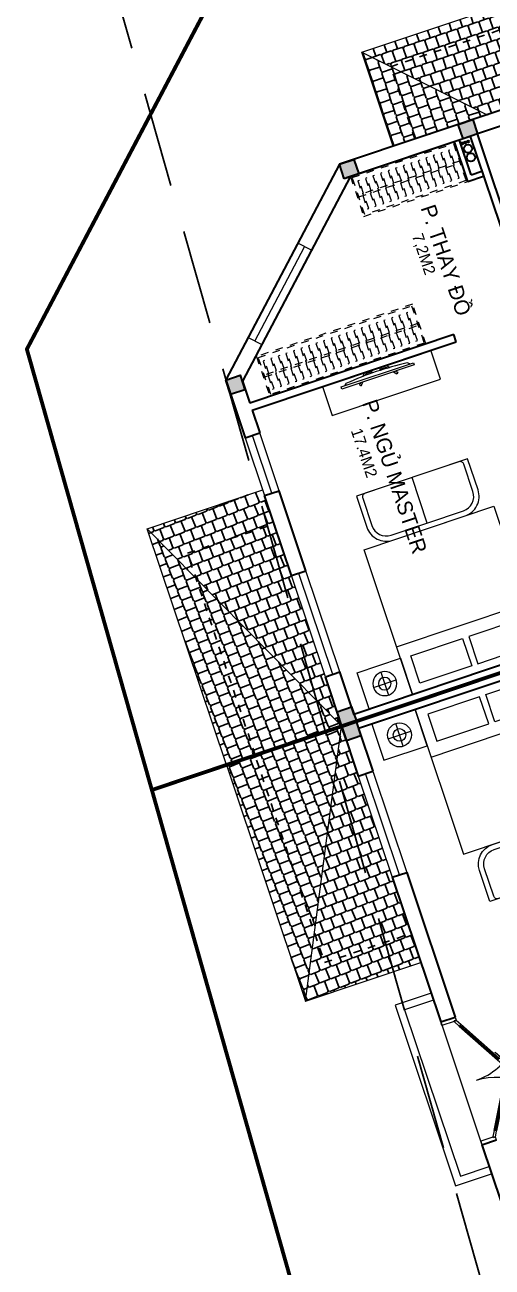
# Model space of a CAD drawing. Header units: metres. Extents: x 568332 to 569219, y 2065964 to 2066430.
# Drawn here: x 568486.99 to 568493.12, y 2066170.59 to 2066186.89 of the extents above; entities that cross this region are included whole.
import ezdxf

# ---------------------------------------------------------------- set-up
doc = ezdxf.new("R2010")
doc.units = ezdxf.units.M
for name, pattern in [('$AUDIT_BAD_LTYPE2', [0]), ('CENTER', [2, 1.25, -0.25, 0.25, -0.25]), ('HIDDEN', [0.375, 0.25, -0.125]), ('X-5M-G-MB PHONGNGU$0$HIDDEN2', [0.1875, 0.125, -0.0625])]:
    doc.linetypes.add(name, pattern=pattern)
doc.layers.get('0').update_dxf_attribs({"linetype": 'CONTINUOUS'})
doc.layers.get('DEFPOINTS').update_dxf_attribs({"linetype": 'CONTINUOUS'})
for name, color, linetype, lineweight in [('-CENTER', 143, 'CENTER', 13), ('-CONCRETE', 1, 'CONTINUOUS', 35), ('-DIM', 9, 'CONTINUOUS', 13), ('-DOOR', 137, 'CONTINUOUS', 9), ('-FURNITURE', 46, 'CONTINUOUS', 9), ('-LINE1', 7, 'CONTINUOUS', 18), ('-WALL', 4, 'CONTINUOUS', 35), ('TEXT25', 2, 'CONTINUOUS', 13)]:
    doc.layers.add(name, color=color, linetype=linetype, lineweight=lineweight)
for name, color, linetype in [('-RANH GIOI LO DAT', 12, 'CONTINUOUS'), ('13. NET HATCH', 252, 'CONTINUOUS'), ('APOLIC', 7, 'CONTINUOUS'), ('RANHGIOI', 2, 'HIDDEN')]:
    doc.layers.add(name, color=color, linetype=linetype)
doc.styles.add('SVN_AVO_thuong', font='')
doc.styles.add('T1', font='', dxfattribs={"height": 200})
doc.styles.get('SVN_AVO_thuong').set_extended_font_data('SVN-Avo')
doc.styles.get('T1').set_extended_font_data('VNgeometric Light')

# ---------------------------------------------------------------- blocks, each defined once
blk = doc.blocks.new('A$C8a974c9c')
for p, q in [((1750.087982669494, 2957.416116623174), (1750.087982669657, 2642.58393779996)), ((1592.671893257969, 2800.000027211493), (1907.504072081182, 2800.000027211652)), ((1342.999452652235, 2500.000027214177), (1342.999452652119, 700.000027214177)), ((1750.087982669345, 242.5839378051005), (1750.087982669549, 557.4161166283138)), ((1592.67189325784, 400.0000272168018), (1907.504072081053, 400.0000272166017))]:
    blk.add_line(p, q)
for points in [[(1999.999452652235, 3100.000027209127), (1500.176512686827, 3100.000027209127), (1500.176512686827, 2500.000027214177), (1999.999452652235, 2500.000027214177)], [(1890.999452652235, 2360.000027214177), (1514.499452652235, 2360.000027214177), (1514.499452652148, 1642.500027214177), (1890.999452652148, 1642.500027214177)], [(1890.99945265209, 840.000027214177), (1514.49945265209, 840.000027214177), (1514.499452652148, 1557.500027214177), (1890.999452652148, 1557.500027214177)], [(1999.999452652119, 100.0000272192265), (1500.17651268671, 100.0000272192265), (1500.17651268671, 700.000027214177), (1999.999452652119, 700.000027214177)]]:
    blk.add_lwpolyline(points, close=True)
blk.add_lwpolyline([(1999.999452652235, 2500.000027214177), (-0.0005473477649502456, 2500.000027214177), (-0.0005473478813655674, 700.000027214177), (1999.999452652119, 700.000027214177), (1999.999452652235, 2500.000027214177)])
for centre, radius in [((1750.087982669561, 2800.000027211581), 157.4160894116067), ((1750.087982669561, 2800.000027211581), 82.41608941160666), ((1750.087982669432, 400.0000272166926), 157.4160894116067), ((1750.087982669432, 400.0000272166926), 82.41608941160666)]:
    blk.add_circle(centre, radius)
blk = doc.blocks.new('*U241')
at = {"linetype": 'X-5M-G-MB PHONGNGU$0$HIDDEN2'}
for points in [[(0, 600.0000000004657), (0, 0), (1570.664919845156, -5.298625621514898e-10), (1570.664919845156, 599.9999999999358)], [(1550.664919845156, 579.9996613718624), (1550.664919845156, 19.99966137186258), (20, 20.00000000046566), (20, 580.0000000004657)], [(1550.664919845156, 286.6991212949446), (1550.664919845156, 313.0991212948514), (20, 313.0991212953813), (19.99999859370291, 286.6991212952417)], [(113.7817614636733, 319.1750910408318), (109.4317788550979, 319.1750910408318), (109.4317788550979, 280.441767644881), (113.7817614636733, 280.441767644881)], [(227.7817614636733, 319.1750910407849), (223.4317788550979, 319.1750910407849), (223.4317788550979, 280.4417676448341), (227.7817614636733, 280.4417676448341)], [(341.7817614636733, 319.175091040738), (337.4317788550979, 319.175091040738), (337.4317788550979, 280.4417676447872), (341.7817614636733, 280.4417676447872)], [(455.7817614636733, 319.1750910406911), (451.4317788550979, 319.1750910406911), (451.4317788550979, 280.4417676447403), (455.7817614636733, 280.4417676447403)], [(569.7817614636733, 319.1750910406442), (565.431778855098, 319.1750910406442), (565.431778855098, 280.4417676446934), (569.7817614636733, 280.4417676446934)], [(683.7817614636733, 319.1750910405973), (679.431778855098, 319.1750910405973), (679.431778855098, 280.4417676446465), (683.7817614636733, 280.4417676446465)], [(797.7817614636733, 319.1750910405504), (793.431778855098, 319.1750910405504), (793.431778855098, 280.4417676445996), (797.7817614636733, 280.4417676445996)], [(911.7817614636733, 319.1750910405035), (907.431778855098, 319.1750910405035), (907.431778855098, 280.4417676445527), (911.7817614636733, 280.4417676445527)], [(1025.781761463673, 319.1750910404566), (1021.431778855098, 319.1750910404566), (1021.431778855098, 280.4417676445057), (1025.781761463673, 280.4417676445057)], [(1139.781761463673, 319.1750910404097), (1135.431778855098, 319.1750910404097), (1135.431778855098, 280.4417676444588), (1139.781761463673, 280.4417676444588)], [(1253.781761463673, 319.1750910403628), (1249.431778855098, 319.1750910403628), (1249.431778855098, 280.4417676444119), (1253.781761463673, 280.4417676444119)], [(1367.781761463673, 319.1750910403159), (1363.431778855098, 319.1750910403159), (1363.431778855098, 280.441767644365), (1367.781761463673, 280.441767644365)], [(1481.781761463673, 319.175091040269), (1477.431778855098, 319.175091040269), (1477.431778855098, 280.4417676443181), (1481.781761463673, 280.4417676443181)]]:
    blk.add_lwpolyline(points, close=True, dxfattribs=at)
for points in [[(122.2409142897814, 313.1103512093413), (122.2409142897814, 515.2497102723445), (100.1765458012815, 515.2497102723445), (100.1765458012815, 313.1103512093413)], [(236.2409142897814, 313.1103512092944), (236.2409142897814, 515.2497102722975), (214.1765458012815, 515.2497102722975), (214.1765458012815, 313.1103512092944)], [(350.2409142897814, 313.1103512092475), (350.2409142897814, 515.2497102722507), (328.1765458012815, 515.2497102722507), (328.1765458012815, 313.1103512092475)], [(464.2409142897814, 313.1103512092006), (464.2409142897814, 515.2497102722037), (442.1765458012815, 515.2497102722037), (442.1765458012815, 313.1103512092006)], [(578.2409142897814, 313.1103512091537), (578.2409142897814, 515.2497102721569), (556.1765458012815, 515.2497102721569), (556.1765458012815, 313.1103512091537)], [(692.2409142897814, 313.1103512091068), (692.2409142897814, 515.24971027211), (670.1765458012815, 515.24971027211), (670.1765458012815, 313.1103512091068)], [(806.2409142897814, 313.1103512090599), (806.2409142897814, 515.249710272063), (784.1765458012815, 515.249710272063), (784.1765458012815, 313.1103512090599)], [(920.2409142897814, 313.110351209013), (920.2409142897814, 515.2497102720162), (898.1765458012815, 515.2497102720162), (898.1765458012815, 313.110351209013)], [(1034.240914289781, 313.1103512089661), (1034.240914289781, 515.2497102719692), (1012.176545801281, 515.2497102719692), (1012.176545801281, 313.1103512089661)], [(1148.240914289781, 313.1103512089192), (1148.240914289781, 515.2497102719224), (1126.176545801281, 515.2497102719224), (1126.176545801281, 313.1103512089192)], [(1262.240914289781, 313.1103512088723), (1262.240914289781, 515.2497102718754), (1240.176545801281, 515.2497102718754), (1240.176545801281, 313.1103512088723)], [(1376.240914289781, 313.1103512088254), (1376.240914289781, 515.2497102718285), (1354.176545801281, 515.2497102718285), (1354.176545801281, 313.1103512088254)], [(1490.240914289781, 313.1103512087785), (1490.240914289781, 515.2497102717816), (1468.176545801281, 515.2497102717816), (1468.176545801281, 313.1103512087785)], [(100.1765458012815, 286.7103512094345), (100.1765458012815, 92.0852110228024), (122.2409142897814, 92.0852110228024), (122.2409142897814, 286.7103512094345)], [(214.1765458012815, 286.7103512093876), (214.1765458012815, 92.08521102275549), (236.2409142897814, 92.08521102275549), (236.2409142897814, 286.7103512093876)], [(328.1765458012815, 286.7103512093407), (328.1765458012815, 92.08521102270858), (350.2409142897814, 92.08521102270858), (350.2409142897814, 286.7103512093407)], [(442.1765458012815, 286.7103512092938), (442.1765458012815, 92.08521102266168), (464.2409142897814, 92.08521102266168), (464.2409142897814, 286.7103512092938)], [(556.1765458012815, 286.7103512092469), (556.1765458012815, 92.08521102261477), (578.2409142897814, 92.08521102261477), (578.2409142897814, 286.7103512092469)], [(670.1765458012815, 286.7103512092), (670.1765458012815, 92.08521102256786), (692.2409142897814, 92.08521102256786), (692.2409142897814, 286.7103512092)], [(784.1765458012815, 286.7103512091531), (784.1765458012815, 92.08521102252095), (806.2409142897814, 92.08521102252095), (806.2409142897814, 286.7103512091531)], [(898.1765458012815, 286.7103512091062), (898.1765458012815, 92.08521102247404), (920.2409142897814, 92.08521102247404), (920.2409142897814, 286.7103512091062)], [(1012.176545801281, 286.7103512090592), (1012.176545801281, 92.08521102242715), (1034.240914289781, 92.08521102242715), (1034.240914289781, 286.7103512090592)], [(1126.176545801281, 286.7103512090123), (1126.176545801281, 92.08521102238024), (1148.240914289781, 92.08521102238024), (1148.240914289781, 286.7103512090123)], [(1240.176545801281, 286.7103512089654), (1240.176545801281, 92.08521102233333), (1262.240914289781, 92.08521102233333), (1262.240914289781, 286.7103512089654)], [(1354.176545801281, 286.7103512089186), (1354.176545801281, 92.08521102228642), (1376.240914289781, 92.08521102228642), (1376.240914289781, 286.7103512089186)], [(1468.176545801281, 286.7103512088717), (1468.176545801281, 92.0852110222395), (1490.240914289781, 92.0852110222395), (1490.240914289781, 286.7103512088717)]]:
    blk.add_lwpolyline(points, dxfattribs=at)
blk = doc.blocks.new('*U242')
at = {"linetype": 'X-5M-G-MB PHONGNGU$0$HIDDEN2'}
for points in [[(0, 600.0000000004657), (0, 0), (2357.32745264038, -8.535487752361334e-10), (2357.32745264038, 599.9999999996121)], [(2337.32745264038, 579.9996613715388), (2337.32745264038, 19.9996613715389), (20, 20.00000000046566), (20, 580.0000000004657)], [(2337.32745264038, 286.699121294621), (2337.32745264038, 313.0991212945278), (20, 313.0991212953813), (19.99999859370291, 286.6991212952417)], [(113.7817614636733, 319.1750910408318), (109.4317788550979, 319.1750910408318), (109.4317788550979, 280.441767644881), (113.7817614636733, 280.441767644881)], [(227.7817614636733, 319.1750910407849), (223.4317788550979, 319.1750910407849), (223.4317788550979, 280.4417676448341), (227.7817614636733, 280.4417676448341)], [(341.7817614636733, 319.175091040738), (337.4317788550979, 319.175091040738), (337.4317788550979, 280.4417676447872), (341.7817614636733, 280.4417676447872)], [(455.7817614636733, 319.1750910406911), (451.4317788550979, 319.1750910406911), (451.4317788550979, 280.4417676447403), (455.7817614636733, 280.4417676447403)], [(569.7817614636733, 319.1750910406442), (565.431778855098, 319.1750910406442), (565.431778855098, 280.4417676446934), (569.7817614636733, 280.4417676446934)], [(683.7817614636733, 319.1750910405973), (679.431778855098, 319.1750910405973), (679.431778855098, 280.4417676446465), (683.7817614636733, 280.4417676446465)], [(797.7817614636733, 319.1750910405504), (793.431778855098, 319.1750910405504), (793.431778855098, 280.4417676445996), (797.7817614636733, 280.4417676445996)], [(911.7817614636733, 319.1750910405035), (907.431778855098, 319.1750910405035), (907.431778855098, 280.4417676445527), (911.7817614636733, 280.4417676445527)], [(1025.781761463673, 319.1750910404566), (1021.431778855098, 319.1750910404566), (1021.431778855098, 280.4417676445057), (1025.781761463673, 280.4417676445057)], [(1139.781761463673, 319.1750910404097), (1135.431778855098, 319.1750910404097), (1135.431778855098, 280.4417676444588), (1139.781761463673, 280.4417676444588)], [(1253.781761463673, 319.1750910403628), (1249.431778855098, 319.1750910403628), (1249.431778855098, 280.4417676444119), (1253.781761463673, 280.4417676444119)], [(1367.781761463673, 319.1750910403159), (1363.431778855098, 319.1750910403159), (1363.431778855098, 280.441767644365), (1367.781761463673, 280.441767644365)], [(1481.781761463673, 319.175091040269), (1477.431778855098, 319.175091040269), (1477.431778855098, 280.4417676443181), (1481.781761463673, 280.4417676443181)], [(1595.781761463673, 319.175091040222), (1591.431778855098, 319.175091040222), (1591.431778855098, 280.4417676442712), (1595.781761463673, 280.4417676442712)], [(1709.781761463673, 319.1750910401751), (1705.431778855098, 319.1750910401751), (1705.431778855098, 280.4417676442243), (1709.781761463673, 280.4417676442243)], [(1823.781761463673, 319.1750910401282), (1819.431778855098, 319.1750910401282), (1819.431778855098, 280.4417676441774), (1823.781761463673, 280.4417676441774)], [(1937.781761463673, 319.1750910400813), (1933.431778855098, 319.1750910400813), (1933.431778855098, 280.4417676441305), (1937.781761463673, 280.4417676441305)], [(2051.781761463673, 319.1750910400344), (2047.431778855098, 319.1750910400344), (2047.431778855098, 280.4417676440836), (2051.781761463673, 280.4417676440836)], [(2165.781761463673, 319.1750910399875), (2161.431778855098, 319.1750910399875), (2161.431778855098, 280.4417676440366), (2165.781761463673, 280.4417676440366)], [(2279.781761463673, 319.1750910399406), (2275.431778855098, 319.1750910399406), (2275.431778855098, 280.4417676439897), (2279.781761463673, 280.4417676439897)]]:
    blk.add_lwpolyline(points, close=True, dxfattribs=at)
for points in [[(122.2409142897814, 313.1103512093413), (122.2409142897814, 515.2497102723445), (100.1765458012815, 515.2497102723445), (100.1765458012815, 313.1103512093413)], [(236.2409142897814, 313.1103512092944), (236.2409142897814, 515.2497102722975), (214.1765458012815, 515.2497102722975), (214.1765458012815, 313.1103512092944)], [(350.2409142897814, 313.1103512092475), (350.2409142897814, 515.2497102722507), (328.1765458012815, 515.2497102722507), (328.1765458012815, 313.1103512092475)], [(464.2409142897814, 313.1103512092006), (464.2409142897814, 515.2497102722037), (442.1765458012815, 515.2497102722037), (442.1765458012815, 313.1103512092006)], [(578.2409142897814, 313.1103512091537), (578.2409142897814, 515.2497102721569), (556.1765458012815, 515.2497102721569), (556.1765458012815, 313.1103512091537)], [(692.2409142897814, 313.1103512091068), (692.2409142897814, 515.24971027211), (670.1765458012815, 515.24971027211), (670.1765458012815, 313.1103512091068)], [(806.2409142897814, 313.1103512090599), (806.2409142897814, 515.249710272063), (784.1765458012815, 515.249710272063), (784.1765458012815, 313.1103512090599)], [(920.2409142897814, 313.110351209013), (920.2409142897814, 515.2497102720162), (898.1765458012815, 515.2497102720162), (898.1765458012815, 313.110351209013)], [(1034.240914289781, 313.1103512089661), (1034.240914289781, 515.2497102719692), (1012.176545801281, 515.2497102719692), (1012.176545801281, 313.1103512089661)], [(1148.240914289781, 313.1103512089192), (1148.240914289781, 515.2497102719224), (1126.176545801281, 515.2497102719224), (1126.176545801281, 313.1103512089192)], [(1262.240914289781, 313.1103512088723), (1262.240914289781, 515.2497102718754), (1240.176545801281, 515.2497102718754), (1240.176545801281, 313.1103512088723)], [(1376.240914289781, 313.1103512088254), (1376.240914289781, 515.2497102718285), (1354.176545801281, 515.2497102718285), (1354.176545801281, 313.1103512088254)], [(1490.240914289781, 313.1103512087785), (1490.240914289781, 515.2497102717816), (1468.176545801281, 515.2497102717816), (1468.176545801281, 313.1103512087785)], [(1604.240914289781, 313.1103512087315), (1604.240914289781, 515.2497102717347), (1582.176545801281, 515.2497102717347), (1582.176545801281, 313.1103512087315)], [(1718.240914289781, 313.1103512086846), (1718.240914289781, 515.2497102716878), (1696.176545801281, 515.2497102716878), (1696.176545801281, 313.1103512086846)], [(1832.240914289781, 313.1103512086377), (1832.240914289781, 515.2497102716409), (1810.176545801281, 515.2497102716409), (1810.176545801281, 313.1103512086377)], [(1946.240914289781, 313.1103512085908), (1946.240914289781, 515.2497102715939), (1924.176545801281, 515.2497102715939), (1924.176545801281, 313.1103512085908)], [(2060.240914289781, 313.1103512085439), (2060.240914289781, 515.2497102715471), (2038.176545801281, 515.2497102715471), (2038.176545801281, 313.1103512085439)], [(2174.240914289781, 313.110351208497), (2174.240914289781, 515.2497102715001), (2152.176545801281, 515.2497102715001), (2152.176545801281, 313.110351208497)], [(2288.240914289781, 313.1103512084501), (2288.240914289781, 515.2497102714533), (2266.176545801281, 515.2497102714533), (2266.176545801281, 313.1103512084501)], [(100.1765458012815, 286.7103512094345), (100.1765458012815, 92.0852110228024), (122.2409142897814, 92.0852110228024), (122.2409142897814, 286.7103512094345)], [(214.1765458012815, 286.7103512093876), (214.1765458012815, 92.08521102275549), (236.2409142897814, 92.08521102275549), (236.2409142897814, 286.7103512093876)], [(328.1765458012815, 286.7103512093407), (328.1765458012815, 92.08521102270858), (350.2409142897814, 92.08521102270858), (350.2409142897814, 286.7103512093407)], [(442.1765458012815, 286.7103512092938), (442.1765458012815, 92.08521102266168), (464.2409142897814, 92.08521102266168), (464.2409142897814, 286.7103512092938)], [(556.1765458012815, 286.7103512092469), (556.1765458012815, 92.08521102261477), (578.2409142897814, 92.08521102261477), (578.2409142897814, 286.7103512092469)], [(670.1765458012815, 286.7103512092), (670.1765458012815, 92.08521102256786), (692.2409142897814, 92.08521102256786), (692.2409142897814, 286.7103512092)], [(784.1765458012815, 286.7103512091531), (784.1765458012815, 92.08521102252095), (806.2409142897814, 92.08521102252095), (806.2409142897814, 286.7103512091531)], [(898.1765458012815, 286.7103512091062), (898.1765458012815, 92.08521102247404), (920.2409142897814, 92.08521102247404), (920.2409142897814, 286.7103512091062)], [(1012.176545801281, 286.7103512090592), (1012.176545801281, 92.08521102242715), (1034.240914289781, 92.08521102242715), (1034.240914289781, 286.7103512090592)], [(1126.176545801281, 286.7103512090123), (1126.176545801281, 92.08521102238024), (1148.240914289781, 92.08521102238024), (1148.240914289781, 286.7103512090123)], [(1240.176545801281, 286.7103512089654), (1240.176545801281, 92.08521102233333), (1262.240914289781, 92.08521102233333), (1262.240914289781, 286.7103512089654)], [(1354.176545801281, 286.7103512089186), (1354.176545801281, 92.08521102228642), (1376.240914289781, 92.08521102228642), (1376.240914289781, 286.7103512089186)], [(1468.176545801281, 286.7103512088717), (1468.176545801281, 92.0852110222395), (1490.240914289781, 92.0852110222395), (1490.240914289781, 286.7103512088717)], [(1582.176545801281, 286.7103512088247), (1582.176545801281, 92.0852110221926), (1604.240914289781, 92.0852110221926), (1604.240914289781, 286.7103512088247)], [(1696.176545801281, 286.7103512087778), (1696.176545801281, 92.0852110221457), (1718.240914289781, 92.0852110221457), (1718.240914289781, 286.7103512087778)], [(1810.176545801281, 286.7103512087309), (1810.176545801281, 92.08521102209879), (1832.240914289781, 92.08521102209879), (1832.240914289781, 286.7103512087309)], [(1924.176545801281, 286.710351208684), (1924.176545801281, 92.08521102205188), (1946.240914289781, 92.08521102205188), (1946.240914289781, 286.710351208684)], [(2038.176545801281, 286.7103512086371), (2038.176545801281, 92.08521102200497), (2060.240914289781, 92.08521102200497), (2060.240914289781, 286.7103512086371)], [(2152.176545801281, 286.7103512085902), (2152.176545801281, 92.08521102195806), (2174.240914289781, 92.08521102195806), (2174.240914289781, 286.7103512085902)], [(2266.176545801281, 286.7103512085433), (2266.176545801281, 92.08521102191116), (2288.240914289781, 92.08521102191116), (2288.240914289781, 286.7103512085433)]]:
    blk.add_lwpolyline(points, dxfattribs=at)
blk = doc.blocks.new('A$C5C575821')
at = {"layer": '-CONCRETE'}
h = blk.add_hatch(color=256, dxfattribs=at)
h.dxf.hatch_style = 1
h.paths.add_polyline_path([(-0.00237559899687767, 200.0000000000146), (-0.00237559899687767, 1.455191522836685e-11), (199.9976244010031, 1.455191522836685e-11), (199.9976244010031, 200.0000000000146)])
blk.add_lwpolyline([(-0.00237559899687767, 1.455191522836685e-11), (199.9976244010031, 1.455191522836685e-11), (199.9976244010031, 200.0000000000146), (-0.00237559899687767, 200.0000000000146)], close=True, dxfattribs=at)
blk = doc.blocks.new('XR.MB.LM123$0$tvi 1')
blk.add_lwpolyline([(28.54445810673496, -2.291926648467779e-10), (28.54445810673496, -999.9999999999964), (-7.275957614183426e-12, -1000), (0, 0)], close=True)
for points in [[(28.54445810680045, -50.31958968611434), (52.37372755713295, -80.86315460130209)], [(-24.09820395050338, -235.5599978379832), (-39.09879504836863, -251.7939635238108)], [(0, -284.7849796677438), (-39.09879504836863, -251.7939635238108)], [(0, -255.9952397129928), (-24.09820395050338, -235.5599978379832)], [(69.66229681991535, -315.0836646851385), (111.1934016081432, -350.2927865858655), (111.193401608034, -649.712917566063), (69.68611289083492, -684.9110379843005)], [(89.09002233762294, -445.7449799550195), (89.09002233762294, -359.9578938602899), (70.91298945683957, -344.6203678706661)], [(89.09002233762294, -445.7449799550195), (73.49991829216015, -445.7449799550232)], [(89.09002233768115, -554.2550200447404), (89.09002233773936, -640.0421061392371), (70.91298945678864, -655.3796321293303)], [(89.09002233768115, -554.2550200447404), (73.49991829216015, -554.2550200447404)], [(0, -715.2150203320198), (-39.09879504836863, -748.2060364759491)], [(-24.09820395050338, -764.4400021620095), (-39.09879504836863, -748.2060364759491)], [(0, -744.004760287), (-24.09820395050338, -764.4400021620095)], [(28.54445810674224, -949.680410313882), (52.37372755713295, -919.1368453984578)]]:
    blk.add_lwpolyline(points)
blk.add_arc((-4025.16618952866, -499.9999999999964), 4099.025185406737, 354.1310878512652, 5.868912148527433)
blk = doc.blocks.new('A$C424D5770')
at = {"layer": '-FURNITURE'}
blk.add_line((70.00063380098436, 769.8614636488492), (700.0012267573038, 769.861463410547), dxfattribs=at)
for points in [[(0.0006336262740660459, 269.9992703502066), (0.0006339756946545094, 1269.723656995484, -0.414213562383414), (270.0006340710097, 1539.7236569097), (700.0012270177831, 1539.723656726594), (700.0012264967954, -0.0007299187273019925), (270.0006335285434, -0.0007297355768969283, -0.4142135623627453)], [(70.00063362627407, 269.9992703279713), (70.00063397569465, 1269.723656973249, -0.4142135623834242), (270.0006340463005, 1469.7236569097), (650.001226997294, 1469.723656750852, -0.4142135623627659), (700.0012269796571, 1419.723656734961), (700.0012265349214, 119.9992700896546, -0.4142135623834403), (650.0012265172554, 69.99927010554529), (270.0006335556682, 69.9992702644231, -0.4142135623627457)]]:
    blk.add_lwpolyline(points, format="xyb", close=True, dxfattribs=at)
blk = doc.blocks.new('A$C4D045CFB')
at = {"layer": '13. NET HATCH'}
h = blk.add_hatch(dxfattribs=at)
h.set_pattern_fill('MAIGO-12', color=256, scale=300, angle=180)
h.set_pattern_definition([(180, (-90, 1.102182119232618e-14), (-75.00000000000001, -150), [120, -30, 120, -30]), (270, (-75, -14.99999999999999), (74.99999999999997, -150), [135, -165]), (225, (-60, 7.34788079488412e-15), (-75.00000000142688, -150.0000000028537), [21.213203436, -403.0508652]), (315, (-90, 1.102182119232618e-14), (75.00000000142684, -150.0000000028537), [21.213203436, -403.0508652])])
h.paths.add_polyline_path([(1299.999119955668, 6100.494044825784), (1299.953723877203, 5215.284894083044), (1299.999119955668, 5229.592269479996), (1299.999119955668, 4500.000660992693), (-0.0008800443320069462, 6100.494044825784)])
h = blk.add_hatch(dxfattribs=at)
h.set_pattern_fill('MAIGO-12', color=256, scale=300, angle=270)
h.set_pattern_definition([(270, (-1.653273178848927e-14, -90), (150, -75.00000000000003), [120, -30, 120, -30]), (0, (14.99999999999999, -75), (150, 74.99999999999996), [135, -165]), (315, (-1.102182119232618e-14, -60), (150.0000000028537, -75.0000000014269), [21.213203436, -403.0508652]), (45, (-1.653273178848927e-14, -90), (150.0000000028537, 75.00000000142683), [21.213203436, -403.0508652])])
h.paths.add_polyline_path([(-0.0008800443320069462, 6100.494044825784), (1299.999119955668, 4500.000660992693), (1299.999119955668, 1300.000660992693), (-0.0008800443320069462, 0.000660992693156004)])
h = blk.add_hatch(dxfattribs=at)
h.set_pattern_fill('MAIGO-12', color=256, scale=300)
h.set_pattern_definition([(0, (90, 0), (75, 150), [120, -30, 120, -30]), (90, (75, 15), (-74.99999999999999, 150), [135, -165]), (45, (60, 0), (75.00000000142687, 150.0000000028537), [21.213203436, -403.0508652]), (135, (90, 0), (-75.00000000142686, 150.0000000028537), [21.213203436, -403.0508652])])
h.paths.add_polyline_path([(1299.999119955668, 1300.000660992693), (1299.999119955668, 0.000660992693156004), (-0.0008800443320069462, 0.000660992693156004)])
at = {"layer": '-LINE1'}
for p, q in [((-0.0008800443320069462, 0.000660992693156004), (-0.0008800443320069462, 6100.494044825784)), ((-0.0008800443320069462, 6100.494044825784), (1299.999119955668, 6100.494044825784)), ((-0.0008800443320069462, 6100.494044825784), (1299.999119955668, 4500.000660992693)), ((-0.0008800443320069462, 0.000660992693156004), (1299.999119955668, 1300.000660992693)), ((1299.999119955668, 0.000660992693156004), (-0.0008800443320069462, 0.000660992693156004))]:
    blk.add_line(p, q, dxfattribs=at)
at = {"layer": 'DEFPOINTS', "linetype": 'HIDDEN', "ltscale": 5}
blk.add_lwpolyline([(1299.999119955668, 300.0006609926932), (299.999119955668, 300.0006609926932), (299.999119955668, 5800.494044825784), (1299.999119955668, 5800.494044825784)], close=True, dxfattribs=at)
blk = doc.blocks.new('M25-T3')
at = {"layer": '13. NET HATCH'}
h = blk.add_hatch(dxfattribs=at)
h.set_pattern_fill('MAIGO-12', color=256, scale=300, angle=92.70386424684352)
h.set_pattern_definition([(92.7038642468434, (-64468.94611238764, -208951.8089921046), (-153.371040814745, 67.84042923951627), [119.9999999999999, -29.99999999999998, 119.9999999999999, -29.99999999999998]), (182.7038642468435, (-64483.22180552897, -208967.4998998328), (-146.29496788046, -81.99257510808624), [134.9999999999997, -164.9999999999997]), (137.7038642468435, (-64467.53089780075, -208981.7755929741), (-153.3710408176629, 67.84042924080693), [21.213203436, -403.0508652]), (227.7038642468435, (-64468.94611238764, -208951.8089921046), (-146.2949678832432, -81.99257510964614), [21.213203436, -403.0508652])])
h.paths.add_polyline_path([(200815.1964532387, -566059.440453903), (201796.5930669846, -566059.4404539083), (204084.4365244372, -566059.440453921), (202297.8646483751, -566933.8067304381), (200815.1964532298, -567659.4404539021)])
h = blk.add_hatch(dxfattribs=at)
h.set_pattern_fill('MAIGO-12', color=256, scale=300, angle=2.703864246843521)
h.set_pattern_definition([(2.703864246843521, (-64374.80066601851, -209037.4631509526), (67.84042923951625, 153.371040814745), [120, -30, 120, -30]), (92.7038642468434, (-64390.49157374667, -209023.1874578112), (-81.99257510808626, 146.29496788046), [134.9999999999999, -164.9999999999999]), (47.70386424684352, (-64404.767266888, -209038.8783655394), (67.84042924080691, 153.3710408176629), [21.213203436, -403.0508652]), (137.7038642468435, (-64374.80066601851, -209037.4631509526), (-81.99257510964615, 146.2949678832432), [21.213203436, -403.0508652])])
h.paths.add_polyline_path([(202176.3268004844, -566993.2886572748), (202972.5298529505, -566603.6183402841), (203723.1329589747, -566236.2651263612), (204084.4341354074, -566059.440453921), (204084.4341354074, -567659.4404539207), (200815.1964532298, -567659.4404539024)])
at = {"layer": '-CONCRETE'}
for centre, radius in [((197337.3698317186, -562047.591322486, 5.66516857499076e-09), 13), ((197337.3698317186, -562089.3407405021, 5.66516857499076e-09), 13), ((197427.8666398163, -562078.41808046, 5.66516857499076e-09), 55), ((197548.7090900215, -562078.41808046, 5.66516857499076e-09), 55), ((197337.3698317186, -562127.6107274517, 5.66516857499076e-09), 13)]:
    blk.add_circle(centre, radius, dxfattribs=at)
at = {"layer": '-DOOR'}
for points in [[(199003.2536808565, -565465.9991703881), (198036.9986232157, -564452.9092614541), (197892.2714933684, -564590.9456982596), (198858.5265510091, -565604.0356071936)], [(200893.8381640707, -565859.4404539047), (200093.5265510091, -565859.4404539168), (200093.526551008, -566059.440453916), (200893.8381640695, -566059.440453904)]]:
    blk.add_lwpolyline(points, close=True, dxfattribs=at)
for points in [[(198930.8901159327, -565535.0173887908), (197964.6350582917, -564521.9274798571)], [(200893.8381640701, -565959.4404539044), (200093.5265510086, -565959.4404539168)], [(203399.8152948224, -565859.4404539175), (201999.8152948224, -565859.44045391)], [(201999.8152948219, -565959.4404539093), (203399.8152948219, -565959.4404539174)], [(203399.8152948213, -566059.4404539173), (201999.8152948213, -566059.440453921)]]:
    blk.add_lwpolyline(points, dxfattribs=at)
at = {"layer": '-FURNITURE'}
blk.add_lwpolyline([(200179.9702115522, -564883.4209296331), (200179.9702110439, -563381.8057117444), (199779.9696180876, -563381.8057118147), (199779.9696185958, -564883.4209297032)], close=True, dxfattribs=at)
at = {"layer": '-LINE1'}
for p, q in [((195784.3074651501, -562999.2145173597), (195784.3074651501, -556898.7211335266)), ((195784.3074651501, -562999.2145173597), (197084.3074651501, -561699.2145173599)), ((197084.3074651501, -562999.2145173597), (195784.3074651501, -562999.2145173597)), ((200815.1964532298, -567659.4404539021), (200815.1964532387, -566059.4404539028)), ((204084.4341354074, -566059.440453921), (204084.4341354074, -567659.4404539207)), ((204084.4341354074, -567659.4404539207), (200815.1964532298, -567659.4404539021))]:
    blk.add_line(p, q, dxfattribs=at)
blk.add_lwpolyline([(200815.1964532298, -567659.4404539021), (204084.4341354074, -566059.4404539191)], dxfattribs=at)
at = {"layer": '-RANH GIOI LO DAT', "linetype": 'HIDDEN', "ltscale": 10, "const_width": 50}
blk.add_lwpolyline([(193084.434136099, -549698.7211336258), (193084.434136312, -563172.8749441393), (198078.8676139492, -568408.7440416755), (204084.4341360729, -568692.3653100221), (204084.4341364033, -549698.7211336258)], close=True, dxfattribs=at)
at = {"layer": '-WALL'}
for p, q in [((204084.4341354074, -566059.440453921), (204084.4341364032, -551698.7211335266)), ((197084.434137004, -561398.5569556693), (197084.4341370041, -563743.9520760286)), ((197284.4341370041, -561398.5569556693), (197284.4341370041, -561898.5569556693)), ((198800.5711727392, -561898.5569556693), (197284.4341370041, -561898.5569556693)), ((197284.4341370037, -561998.5569556693), (197284.434137004, -563712.0710458928)), ((197284.4341370037, -561998.5569556693), (198800.5711727393, -561998.5569556693)), ((197764.4341369982, -562148.5569556735), (197764.4341369982, -561998.5569556735)), ((197834.4341369982, -562218.5569556735), (197834.4341369982, -561998.5569556737)), ((203984.4365244372, -565859.440453921), (203984.4341364032, -561998.5569556693)), ((197764.4341369982, -562148.5569556735), (197284.4341370037, -562148.5569556735)), ((197834.4341369982, -562218.5569556735), (197284.4341370037, -562218.5569556735)), ((199779.969618122, -563032.2217380587), (199679.969618122, -563032.2217380587)), ((199679.969618122, -563032.2217380587), (199679.9696181219, -565859.1282393131)), ((199779.9696181218, -565859.2037342642), (199779.9696181219, -563032.2217380587)), ((201999.8152948224, -565859.44045391), (200893.8381640707, -565859.4404539044)), ((203993.7679612695, -565859.4404539205), (203399.8152948224, -565859.4404539175)), ((201999.8152948213, -566059.4404539093), (200893.8381640695, -566059.440453904)), ((204084.4341364044, -566059.440453921), (203399.8152948213, -566059.4404539173))]:
    blk.add_line(p, q, dxfattribs=at)
for points in [[(197284.4341379936, -561998.5569556691), (197284.4341379934, -563663.8676106262), (199377.991068301, -565858.900260755), (199679.9696181219, -565859.1282393131)], [(197084.434137004, -563743.9520734178), (199292.8781643649, -566059.4404539163), (200093.5265510091, -566059.4404539163)], [(199779.9696181218, -565859.2037342642), (200093.5265510091, -565859.440453917)], [(200093.526551008, -566059.440453916), (200093.5265510091, -565859.440453917)], [(200893.8381640696, -566059.4404539037), (200893.8381640707, -565859.4404539047)], [(201999.8152948213, -566059.4404539093), (201999.8152948224, -565859.4404539096)], [(203399.8152948213, -566059.4404539173), (203399.8152948224, -565859.4404539175)]]:
    blk.add_lwpolyline(points, dxfattribs=at)
at = {"layer": 'DEFPOINTS', "linetype": 'HIDDEN', "ltscale": 5}
for p, q in [((201287.9481790325, -567259.4404539049), (201287.9481790392, -566059.4404539057)), ((204084.4341354074, -567259.4404539207), (201287.9481790326, -567259.4404539049))]:
    blk.add_line(p, q, dxfattribs=at)
blk.add_lwpolyline([(197084.3074651501, -562699.2145173599), (196084.3074651501, -562699.2145173599), (196084.3074651501, -557198.7211335266), (197084.3074651501, -557198.7211335266)], close=True, dxfattribs=at)
at = {"layer": '-DIM', "xscale": -1}
blk.add_blockref('A$C424D5770', (201984.4347702041, -564918.4184193423), dxfattribs=at)
at = {"layer": '-FURNITURE', "extrusion": (0, 0, -1), "xscale": -0.916666666665974, "yscale": 0.916666666665974, "zscale": -0.916666666665974, "rotation": 90}
for name, p in [('*U241', (-197284.4341369982, -562218.5569556735)), ('*U242', (-199129.9696181219, -563418.3188107853))]:
    blk.add_blockref(name, p, dxfattribs=at)
at = {"layer": '-FURNITURE', "xscale": -1, "rotation": 180}
blk.add_blockref('A$C8a974c9c', (201984.434683751, -562548.5569284551), dxfattribs=at)
at = {"layer": '-FURNITURE', "extrusion": (0, 0, -1), "xscale": -1, "rotation": 180.0036897224083}
blk.add_blockref('XR.MB.LM123$0$tvi 1', (-199891.1601839904, -564651.667904157), dxfattribs=at)
at = {"layer": '-WALL'}
blk.add_blockref('A$C4D045CFB', (195784.3083451944, -562999.2151783524), dxfattribs=at)
at = {"layer": '-WALL', "xscale": -1}
for p in [(197284.4317613992, -562098.5569556749), (197284.4317604101, -563743.9520750795), (199493.5241744207, -566062.0112100104), (204084.4341488382, -566059.440453921)]:
    blk.add_blockref('A$C5C575821', p, dxfattribs=at)
at = {"layer": 'TEXT25'}
for s, height, rotation, style, p in [('P. THAY ĐỒ', 200, 1.005123984043621e-08, 'SVN_AVO_thuong', (197964.5401006278, -562917.8400351112)), ('7,2M2', 150, 359.9999999899487, 'T1', (198275.6460342382, -563142.8534971272)), ('P. NGỦ MASTER', 200, 1.005123984043621e-08, 'SVN_AVO_thuong', (200145.8344679943, -564460.0652278858)), ('17.4M2', 150, 359.9999999899487, 'T1', (200443.858858457, -564715.7815917957))]:
    blk.add_text(s, height=height, rotation=rotation, dxfattribs=dict(at, style=style)).set_placement(p)
blk = doc.blocks.new('*U236')
at = {"ltscale": 0.3}
for points in [[(1072.650000000008, 0, 0.4142135623730951), (50, 1022.650000000007, 0.4142135623730951)], [(1072.650000000008, 0, -0.4142135623730951), (2040.999999999975, 968.3499999999674, -0.4142135623730951)]]:
    blk.add_lwpolyline(points, format="xyb", dxfattribs=at)
for points in [[(851.5549456558338, 462.7779636446716), (136.6025403784439, 50.00000000000001)], [(849.0383388017187, 461.3250000000038), (869.0383388017187, 426.6839838486262), (955.6408791801625, 476.6839838486263), (935.6408791801625, 511.3250000000038), (849.0383388017187, 461.3250000000038)], [(1288.986840623786, 434.1749999999836), (1268.986840623786, 399.5339838486062), (1182.384300245342, 449.5339838486062), (1202.384300245342, 484.1749999999836), (1288.986840623786, 434.1749999999836)], [(1286.470233769671, 435.6279636446514), (1954.397459621531, 50)], [(136.6025403784439, 50.00000000000001), (156.6025403784439, 15.35898384862247), (70, -34.64101615137755), (50, 0), (136.6025403784439, 50.00000000000001)], [(1954.397459621531, 50), (1934.397459621531, 15.35898384862253), (2020.999999999975, -34.64101615137747), (2040.999999999975, 0), (1954.397459621531, 50)]]:
    blk.add_lwpolyline(points)
for points in [[(743.5512405761258, 433.0652498935575), (890.4458856017206, 517.8749127415991), (904.5808294097276, 493.392471904), (880.0983885721537, 479.2575280960076), (868.790433525751, 498.8434807660818), (746.3782293377301, 428.1687617260326)], [(0, 0), (50, 0), (50, -40), (60, -40), (60, -245.9999999543969), (0, -245.9999999543969)], [(2090.999999999975, 0), (2040.999999999975, 0), (2040.999999999975, -40), (2030.999999999975, -40), (2030.999999999975, -245.9999999543969), (2090.999999999975, -245.9999999543969)]]:
    blk.add_lwpolyline(points, close=True)
at = {"layer": 'APOLIC', "linetype": '$AUDIT_BAD_LTYPE2'}
for p, q in [((146.6025403784439, 32.67949192431124), (859.0383388017187, 444.0044919243149)), ((869.0383388017187, 426.6839838486262), (156.6025403784439, 15.35898384862247)), ((1944.397459621531, 32.67949192431115), (1278.986840623786, 416.8544919242948)), ((1268.986840623786, 399.5339838486062), (1934.397459621531, 15.35898384862253))]:
    blk.add_line(p, q, dxfattribs=at)
blk = doc.blocks.new('M24-T3')
at = {"layer": '13. NET HATCH'}
h = blk.add_hatch(dxfattribs=at)
h.set_pattern_fill('MAIGO-12', color=256, scale=300, angle=2.703864246526483)
h.set_pattern_definition([(2.703864246526485, (-66322.82072394682, -11718.24880204949), (67.84042924036491, 153.3710408143696), [120, -30, 120, -30]), (92.70386424652642, (-66338.51163167492, -11703.97310890805), (-81.99257510727676, 146.2949678809137), [134.9999999999999, -164.9999999999999]), (47.70386424652648, (-66352.78732481637, -11719.66401663615), (67.84042924165557, 153.3710408172875), [21.213203436, -403.0508652]), (137.7038642465265, (-66322.82072394682, -11718.24880204949), (-81.99257510883666, 146.294967883697), [21.213203436, -403.0508652])])
h.paths.add_polyline_path([(199691.1001950236, -501202.6589931906), (198745.8341769908, -500740.0198892718), (198417.668350487, -500574.838307259), (198408.3345256756, -502168.1766117896), (201677.460753203, -502174.8383069121), (200460.712642987, -501579.3284243327)])
h = blk.add_hatch(dxfattribs=at)
h.set_pattern_fill('MAIGO-12', color=256, scale=300, angle=92.70386424652648)
h.set_pattern_definition([(92.70386424652642, (-66416.96617031549, -11632.59464320098), (-153.3710408143696, 67.84042924036493), [119.9999999999999, -29.99999999999999, 119.9999999999999, -29.99999999999999]), (182.7038642465265, (-66431.24186345693, -11648.28555092908), (-146.2949678809137, -81.99257510727675), [134.9999999999999, -164.9999999999999]), (137.7038642465265, (-66415.55095572883, -11662.56124407047), (-153.3710408172875, 67.84042924165558), [21.213203436, -403.0508652]), (227.7038642465265, (-66416.96617031549, -11632.59464320098), (-146.294967883697, -81.99257510883665), [21.213203436, -403.0508652])])
h.paths.add_polyline_path([(201677.460753203, -502174.8383069121), (201677.460753203, -500574.8383072586), (198417.6416661625, -500579.3934769965), (200422.4966499877, -501560.6244696582)])
at = {"layer": '-DOOR'}
for points in [[(199097.5645518452, -500374.8383069068), (200497.5645518452, -500374.8383069066)], [(200497.5645518452, -500474.8383069067), (199097.5645518452, -500474.8383069069)], [(199097.5645518452, -500574.838306907), (200497.5645518452, -500574.8383069183)], [(202501.4654600934, -500574.8383069122), (204201.4654600934, -500574.8383069123)]]:
    blk.add_lwpolyline(points, dxfattribs=at)
at = {"layer": '-LINE1'}
for p, q in [((201677.460753203, -502174.8383069121), (201677.460753203, -500574.8383072588)), ((202101.4654600934, -500574.8383069118), (202101.4654600934, -501074.8176907241)), ((202201.4654600934, -500574.838306912), (202201.4654600934, -500974.8176907235)), ((204501.4654600935, -500974.8176907238), (204501.4654600934, -500574.8383069123)), ((204601.4654600934, -501074.817690724), (204601.4654600934, -500574.8383069123)), ((202101.4654600934, -501074.8176907241), (204601.4654600934, -501074.817690724)), ((202201.4654600934, -500974.8176907235), (204501.4654600935, -500974.8176907238))]:
    blk.add_line(p, q, dxfattribs=at)
for points in [[(198417.668350487, -500574.838307259), (198408.3345256756, -502168.1766117896), (201677.460753203, -502174.8383069121)], [(201677.460753203, -502174.8383069121), (198408.3345256228, -500574.8383072589)]]:
    blk.add_lwpolyline(points, dxfattribs=at)
at = {"layer": '-RANH GIOI LO DAT', "linetype": 'HIDDEN', "ltscale": 10, "const_width": 50}
blk.add_lwpolyline([(198408.3345257519, -484210.1941310249), (198408.3345256645, -503203.8383072589), (207408.3345253888, -503628.8758796155), (207408.3345260642, -484210.1941312789)], close=True, dxfattribs=at)
at = {"layer": '-WALL', "linetype": 'Continuous', "ltscale": 10}
for p, q in [((198408.3345256755, -486210.1941312654), (198408.3345256756, -500374.8383072589)), ((198508.3345256755, -496510.6825593484), (198508.3345256228, -500374.8383072588)), ((198508.3345256228, -500374.8383072588), (199097.5645518452, -500374.8383072588)), ((200497.5645518452, -500374.8383072588), (202501.4654600934, -500374.8383072586)), ((198417.668350487, -500574.838307259), (199097.5645518453, -500574.838307259)), ((200497.5645518452, -500574.8383072588), (202501.4654600934, -500574.8383072586)), ((204201.4654600934, -500574.8383072585), (205408.3345259282, -500574.8383072589))]:
    blk.add_line(p, q, dxfattribs=at)
at = {"layer": '-WALL'}
for points in [[(199097.5645518452, -500574.838306907), (199097.5645518452, -500374.8383069068)], [(200497.5645518453, -500574.8383069068), (200497.5645518452, -500374.8383069066)], [(202501.4654600935, -500574.8383069125), (202501.4654600934, -500374.8383069127)], [(204201.4654600934, -500574.8383069121), (204201.4654600934, -500374.8383069123)]]:
    blk.add_lwpolyline(points, dxfattribs=at)
at = {"layer": 'DEFPOINTS', "linetype": 'HIDDEN', "ltscale": 5}
for p, q in [((201277.460753203, -501774.8383069123), (201277.460753203, -500574.8383072588)), ((198474.3400267515, -501774.8383069136), (201277.460753203, -501774.8383069123))]:
    blk.add_line(p, q, dxfattribs=at)
at = {"layer": '-DIM'}
blk.add_blockref('A$C424D5770', (200508.3338923147, -499460.3218345998), dxfattribs=at)
at = {"layer": '-DOOR', "xscale": 0.8130081300813007, "yscale": 0.8130081300813007, "zscale": 0.8130081300813007}
blk.add_blockref('*U236', (202501.4654600935, -500374.8383069493), dxfattribs=at)
at = {"layer": '-FURNITURE', "rotation": 180}
blk.add_blockref('A$C8a974c9c', (200508.3339783277, -497090.6282039888), dxfattribs=at)
at = {"layer": '-WALL', "xscale": -1}
blk.add_blockref('A$C5C575821', (198608.3321500238, -500574.8383072589), dxfattribs=at)

msp = doc.modelspace()

# ---------------------------------------------------------------- block references
at = {"layer": '-CENTER', "xscale": 0.001, "yscale": 0.001, "zscale": 0.001, "rotation": 288.5514997322405}
msp.add_blockref('M25-T3', (568962.8660885263, 2066551.264173231), dxfattribs=at)

# ---------------------------------------------------------------- next in the draw order: block references
at = {"layer": '-CENTER', "xscale": 0.001, "yscale": 0.001, "zscale": 0.001, "rotation": 288.5514997326909}
msp.add_blockref('M24-T3', (568902.5863623985, 2066525.04738674), dxfattribs=at)

# ---------------------------------------------------------------- next in the draw order: linework, layer by layer
at = {"layer": 'RANHGIOI', "color": 12, "ltscale": 5}
msp.add_lwpolyline([(568487.0250684666, 2066191.39642084), (568500.3990812999, 2066144.283203559)], dxfattribs=at)

doc.saveas('drawing.dxf')
